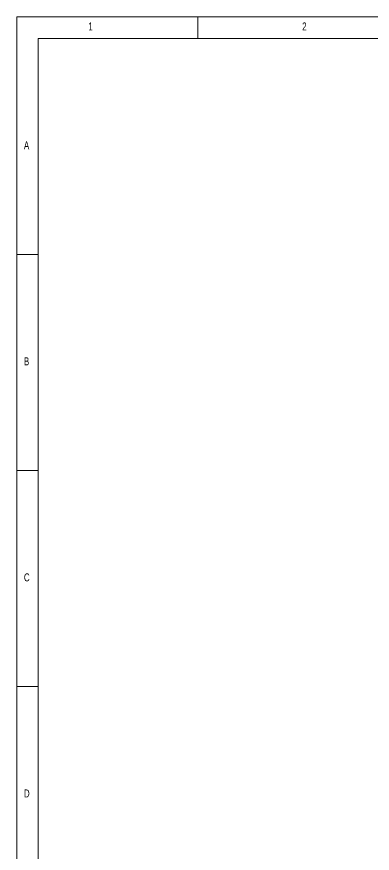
# Model space of a CAD drawing. Header units: millimetres. Extents: x -84 to 500, y -79 to 331.
# Drawn here: x -84.4 to -2, y 137 to 330.6 of the extents above; entities that cross this region are included whole.
import ezdxf

# ---------------------------------------------------------------- set-up
doc = ezdxf.new("R2010")
doc.units = ezdxf.units.MM
doc.styles.add('SLDTEXTSTYLE0', font='TXT', dxfattribs={"width": 0.75})

msp = doc.modelspace()

# ---------------------------------------------------------------- linework, layer by layer
at = {"color": 7, "linetype": 'Continuous', "lineweight": 0}
for p, q in [((499.59, 330.64), (-84.41, 330.64)), ((-84.41, 330.64), (-84.41, -79.36)), ((-42.41, 325.64), (-42.41, 330.64)), ((494.59, 325.64), (-79.41, 325.64)), ((-79.41, 325.64), (-79.41, -74.36)), ((-79.41, 275.64), (-84.41, 275.64)), ((-84.41, 225.64), (-79.41, 225.64)), ((-79.41, 175.64), (-84.41, 175.64))]:
    msp.add_line(p, q, dxfattribs=at)

# ---------------------------------------------------------------- texts
at = {"color": 7, "linetype": 'Continuous', "lineweight": 0, "char_height": 1.85, "attachment_point": 1, "style": 'SLDTEXTSTYLE0'}
for s, insert in [('1', (-67.82, 329.31)), ('2', (-18.24, 329.31)), ('A', (-82.74, 301.81)), ('B', (-82.74, 251.81)), ('C', (-82.74, 201.81)), ('D', (-82.74, 151.81))]:
    msp.add_mtext(s, dxfattribs=dict(at, insert=insert))

doc.saveas('drawing.dxf')
